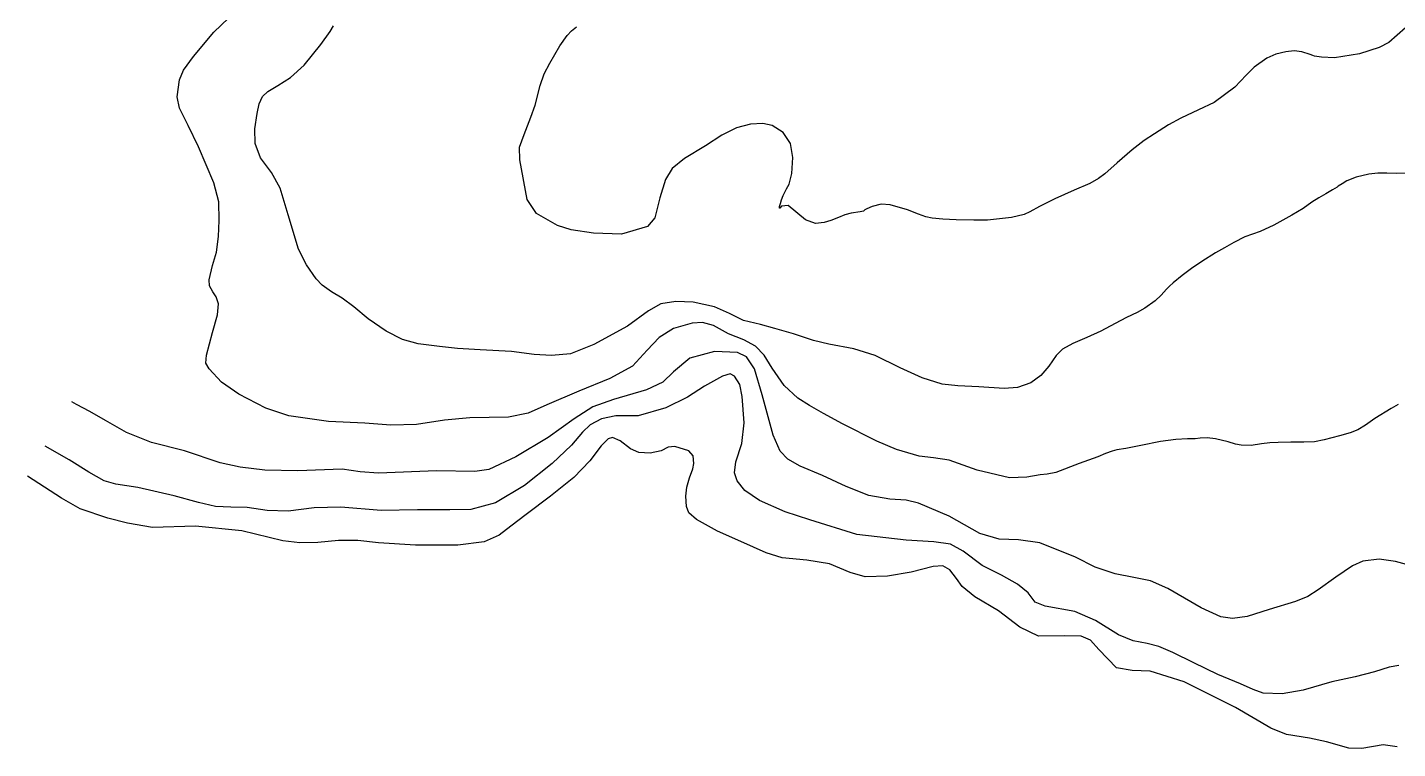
# Model space of a CAD drawing. Extents: x -717077 to -715000, y -984627 to -984000.
# Drawn here: x -717077 to -716541, y -984627 to -984345 of the extents above; entities that cross this region are included whole.
import ezdxf

# ---------------------------------------------------------------- set-up
doc = ezdxf.new("R2010")
doc.units = 0
doc.layers.add('contour_lines', color=1, linetype='CONTINUOUS')

msp = doc.modelspace()

# ---------------------------------------------------------------- linework, layer by layer
at = {"layer": 'contour_lines', "color": 1}
for p, q in [((-717003.997, -984346.801, 275), (-716998.32, -984341.334, 275)), ((-716958.497, -984346.528, 274), (-716957.222, -984344.341, 274)), ((-716864.089, -984346.313, 273), (-716862.126, -984344.763, 273)), ((-716537.802, -984345.188, 273), (-716544.253, -984350.847, 273)), ((-717011.941, -984356.392, 275), (-717003.997, -984346.801, 275)), ((-716962.132, -984351.659, 274), (-716958.497, -984346.528, 274)), ((-716868.62, -984352.16, 273), (-716865.785, -984348.103, 273)), ((-716865.785, -984348.103, 273), (-716864.089, -984346.313, 273)), ((-716544.253, -984350.847, 273), (-716548.015, -984352.871, 273)), ((-717015.941, -984361.758, 275), (-717011.941, -984356.392, 275)), ((-716968.634, -984359.694, 274), (-716962.132, -984351.659, 274)), ((-716872.621, -984358.929, 273), (-716868.62, -984352.16, 273)), ((-716588.475, -984355.463, 273), (-716592.011, -984356.986, 273)), ((-716584.643, -984354.468, 273), (-716588.475, -984355.463, 273)), ((-716581.297, -984354.097, 273), (-716584.643, -984354.468, 273)), ((-716578.324, -984354.533, 273), (-716581.297, -984354.097, 273)), ((-716575.05, -984355.581, 273), (-716578.324, -984354.533, 273)), ((-716574.044, -984356.01, 273), (-716575.05, -984355.581, 273)), ((-716573.422, -984356.196, 273), (-716574.044, -984356.01, 273)), ((-716570.633, -984356.585, 273), (-716573.422, -984356.196, 273)), ((-716565.574, -984356.828, 273), (-716570.633, -984356.585, 273)), ((-716555.787, -984355.289, 273), (-716565.574, -984356.828, 273)), ((-716548.015, -984352.871, 273), (-716555.787, -984355.289, 273)), ((-717017.488, -984365.425, 275), (-717015.941, -984361.758, 275)), ((-716974.034, -984364.61, 274), (-716968.634, -984359.694, 274)), ((-716874.843, -984363.195, 273), (-716872.621, -984358.929, 273)), ((-716596.988, -984360.476, 273), (-716600.088, -984363.689, 273)), ((-716592.011, -984356.986, 273), (-716596.988, -984360.476, 273)), ((-717018.34, -984372.116, 275), (-717017.488, -984365.425, 275)), ((-716978.946, -984367.696, 274), (-716974.034, -984364.61, 274)), ((-716876.386, -984367.673, 273), (-716874.843, -984363.195, 273)), ((-716600.088, -984363.689, 273), (-716604.598, -984368.389, 273)), ((-717017.537, -984376.513, 275), (-717018.34, -984372.116, 275)), ((-716986.279, -984374.856, 274), (-716985.047, -984372.022, 274)), ((-716985.047, -984372.022, 274), (-716982.955, -984370.073, 274)), ((-716982.955, -984370.073, 274), (-716978.946, -984367.696, 274)), ((-716878.369, -984375.336, 273), (-716876.386, -984367.673, 273)), ((-716604.598, -984368.389, 273), (-716612.596, -984374.301, 273)), ((-717014.052, -984383.345, 275), (-717017.537, -984376.513, 275)), ((-716987.027, -984378.665, 274), (-716986.279, -984374.856, 274)), ((-716879.974, -984380.109, 273), (-716878.369, -984375.336, 273)), ((-716618.737, -984377.27, 273), (-716625.684, -984380.447, 273)), ((-716612.596, -984374.301, 273), (-716618.737, -984377.27, 273)), ((-717010.012, -984391.709, 275), (-717014.052, -984383.345, 275)), ((-716988.013, -984384.62, 274), (-716987.027, -984378.665, 274)), ((-716882.68, -984386.92, 273), (-716879.974, -984380.109, 273)), ((-716794.021, -984382.829, 273), (-716799.59, -984384.31, 273)), ((-716789.269, -984382.502, 273), (-716794.021, -984382.829, 273)), ((-716785.629, -984383.401, 273), (-716789.269, -984382.502, 273)), ((-716781.297, -984386.138, 273), (-716785.629, -984383.401, 273)), ((-716630.558, -984383.096, 273), (-716635.941, -984386.536, 273)), ((-716625.684, -984380.447, 273), (-716630.558, -984383.096, 273)), ((-716987.917, -984390.419, 274), (-716988.013, -984384.62, 274)), ((-716884.401, -984391.813, 273), (-716882.68, -984386.92, 273)), ((-716805.259, -984387.107, 273), (-716811.64, -984391.281, 273)), ((-716799.59, -984384.31, 273), (-716805.259, -984387.107, 273)), ((-716778.439, -984390.386, 273), (-716781.297, -984386.138, 273)), ((-716635.941, -984386.536, 273), (-716640.011, -984389.261, 273)), ((-717004.021, -984405.78, 275), (-717010.012, -984391.709, 275)), ((-716985.774, -984395.954, 274), (-716987.917, -984390.419, 274)), ((-716884.315, -984396.716, 273), (-716884.401, -984391.813, 273)), ((-716811.64, -984391.281, 273), (-716819.944, -984396.256, 273)), ((-716777.513, -984395.8, 273), (-716778.439, -984390.386, 273)), ((-716644.762, -984392.918, 273), (-716650.57, -984397.935, 273)), ((-716640.011, -984389.261, 273), (-716644.762, -984392.918, 273)), ((-716981.475, -984401.745, 274), (-716985.774, -984395.954, 274)), ((-716881.401, -984412.327, 273), (-716884.315, -984396.716, 273)), ((-716819.944, -984396.256, 273), (-716824.648, -984400.176, 273)), ((-716777.878, -984402.131, 273), (-716777.513, -984395.8, 273)), ((-716650.57, -984397.935, 273), (-716655.463, -984402.192, 273)), ((-716978.043, -984407.849, 274), (-716981.475, -984401.745, 274)), ((-716827.37, -984404.43, 273), (-716829.578, -984411.57, 273)), ((-716824.648, -984400.176, 273), (-716827.37, -984404.43, 273)), ((-716778.907, -984406.291, 273), (-716777.878, -984402.131, 273)), ((-716657.931, -984404.104, 273), (-716661.344, -984405.964, 273)), ((-716655.463, -984402.192, 273), (-716657.931, -984404.104, 273)), ((-716557.087, -984403.499, 274), (-716560.662, -984405.008, 274)), ((-716552.145, -984402.4, 274), (-716557.087, -984403.499, 274)), ((-716548.626, -984402.039, 274), (-716552.145, -984402.4, 274)), ((-716545.114, -984401.962, 274), (-716548.626, -984402.039, 274)), ((-716541.416, -984402.059, 274), (-716545.114, -984401.962, 274)), ((-716536.842, -984402.035, 274), (-716541.416, -984402.059, 274)), ((-717002.125, -984413.211, 275), (-717004.021, -984405.78, 275)), ((-716974.997, -984418.288, 274), (-716978.043, -984407.849, 274)), ((-716781.237, -984410.697, 273), (-716779.914, -984408.149, 273)), ((-716779.914, -984408.149, 273), (-716778.907, -984406.291, 273)), ((-716667.447, -984408.622, 273), (-716674.946, -984412.053, 273)), ((-716661.344, -984405.964, 273), (-716667.447, -984408.622, 273)), ((-716568.98, -984410.007, 274), (-716571.724, -984411.572, 274)), ((-716566.389, -984408.497, 274), (-716568.98, -984410.007, 274)), ((-716564.553, -984407.409, 274), (-716566.389, -984408.497, 274)), ((-716564.053, -984407.056, 274), (-716564.553, -984407.409, 274)), ((-716562.548, -984406.101, 274), (-716564.053, -984407.056, 274)), ((-716560.662, -984405.008, 274), (-716562.548, -984406.101, 274)), ((-717001.93, -984420.515, 275), (-717002.125, -984413.211, 275)), ((-716877.799, -984417.792, 273), (-716881.401, -984412.327, 273)), ((-716829.578, -984411.57, 273), (-716831.481, -984419.513, 273)), ((-716782.738, -984415.722, 273), (-716782.685, -984414.981, 273)), ((-716782.6, -984415.72, 273), (-716782.738, -984415.722, 273)), ((-716782.685, -984414.981, 273), (-716782.352, -984413.806, 273)), ((-716781.885, -984414.838, 273), (-716782.6, -984415.72, 273)), ((-716782.352, -984413.806, 273), (-716781.874, -984412.349, 273)), ((-716779.372, -984414.687, 273), (-716781.885, -984414.838, 273)), ((-716781.874, -984412.349, 273), (-716781.237, -984410.697, 273)), ((-716772.551, -984420.27, 273), (-716779.372, -984414.687, 273)), ((-716746.46, -984414.98, 273), (-716748.54, -984415.868, 273)), ((-716742.914, -984414.102, 273), (-716746.46, -984414.98, 273)), ((-716739.397, -984414.303, 273), (-716742.914, -984414.102, 273)), ((-716732.614, -984416.276, 273), (-716739.397, -984414.303, 273)), ((-716680.992, -984414.971, 273), (-716684.808, -984417.086, 273)), ((-716674.946, -984412.053, 273), (-716680.992, -984414.971, 273)), ((-716574.365, -984413.352, 274), (-716577.848, -984415.803, 274)), ((-716571.724, -984411.572, 274), (-716574.365, -984413.352, 274)), ((-717002.208, -984426.736, 275), (-717001.93, -984420.515, 275)), ((-716970.862, -984431.677, 274), (-716974.997, -984418.288, 274)), ((-716869.631, -984422.398, 273), (-716877.799, -984417.792, 273)), ((-716831.481, -984419.513, 273), (-716834.381, -984422.818, 273)), ((-716768.679, -984421.683, 273), (-716772.551, -984420.27, 273)), ((-716762.645, -984420.532, 273), (-716765.211, -984421.277, 273)), ((-716759.621, -984419.348, 273), (-716762.645, -984420.532, 273)), ((-716757.107, -984418.302, 273), (-716759.621, -984419.348, 273)), ((-716754.718, -984417.648, 273), (-716757.107, -984418.302, 273)), ((-716751.187, -984417.079, 273), (-716754.718, -984417.648, 273)), ((-716749.894, -984416.781, 273), (-716751.187, -984417.079, 273)), ((-716749.276, -984416.376, 273), (-716749.894, -984416.781, 273)), ((-716748.54, -984415.868, 273), (-716749.276, -984416.376, 273)), ((-716728.28, -984418.056, 273), (-716732.614, -984416.276, 273)), ((-716725.504, -984419.094, 273), (-716728.28, -984418.056, 273)), ((-716722.962, -984419.592, 273), (-716725.504, -984419.094, 273)), ((-716718.799, -984419.919, 273), (-716722.962, -984419.592, 273)), ((-716713.645, -984420.216, 273), (-716718.799, -984419.919, 273)), ((-716706.629, -984420.409, 273), (-716713.645, -984420.216, 273)), ((-716701.362, -984420.341, 273), (-716706.629, -984420.409, 273)), ((-716691.967, -984419.331, 273), (-716701.362, -984420.341, 273)), ((-716686.925, -984418.099, 273), (-716691.967, -984419.331, 273)), ((-716684.808, -984417.086, 273), (-716686.925, -984418.099, 273)), ((-716582.202, -984418.385, 274), (-716589.353, -984422.291, 274)), ((-716577.848, -984415.803, 274), (-716582.202, -984418.385, 274)), ((-716864.276, -984424.1, 273), (-716869.631, -984422.398, 273)), ((-716855.458, -984425.512, 273), (-716864.276, -984424.1, 273)), ((-716844.503, -984425.806, 273), (-716855.458, -984425.512, 273)), ((-716834.381, -984422.818, 273), (-716844.503, -984425.806, 273)), ((-716765.211, -984421.277, 273), (-716768.679, -984421.683, 273)), ((-716594.591, -984424.841, 274), (-716600.699, -984426.946, 274)), ((-716589.353, -984422.291, 274), (-716594.591, -984424.841, 274)), ((-717002.941, -984432.937, 275), (-717002.208, -984426.736, 275)), ((-716967.819, -984437.872, 274), (-716970.862, -984431.677, 274)), ((-716608.55, -984431.139, 274), (-716612.124, -984433.128, 274)), ((-716604.934, -984429.141, 274), (-716608.55, -984431.139, 274)), ((-716600.699, -984426.946, 274), (-716604.934, -984429.141, 274)), ((-717004.499, -984438.084, 275), (-717002.941, -984432.937, 275)), ((-716617.517, -984436.525, 274), (-716621.491, -984439.214, 274)), ((-716612.124, -984433.128, 274), (-716617.517, -984436.525, 274)), ((-717005.876, -984443.709, 275), (-717004.499, -984438.084, 275)), ((-716964.015, -984443.289, 274), (-716967.819, -984437.872, 274)), ((-716625.107, -984442.037, 274), (-716628.623, -984444.895, 274)), ((-716621.491, -984439.214, 274), (-716625.107, -984442.037, 274)), ((-717005.788, -984446.001, 275), (-717005.876, -984443.709, 275)), ((-717004.415, -984448.422, 275), (-717005.788, -984446.001, 275)), ((-716961.589, -984445.853, 274), (-716964.015, -984443.289, 274)), ((-716957.996, -984448.332, 274), (-716961.589, -984445.853, 274)), ((-716631.257, -984447.321, 274), (-716633.379, -984449.733, 274)), ((-716630.13, -984446.14, 274), (-716631.257, -984447.321, 274)), ((-716628.623, -984444.895, 274), (-716630.13, -984446.14, 274)), ((-717003.147, -984450.292, 275), (-717004.415, -984448.422, 275)), ((-717002.157, -984453.117, 275), (-717003.147, -984450.292, 275)), ((-717002.564, -984457.398, 275), (-717002.157, -984453.117, 275)), ((-716953.828, -984450.897, 274), (-716957.996, -984448.332, 274)), ((-716949.305, -984454.302, 274), (-716953.828, -984450.897, 274)), ((-716829.168, -984453.055, 274), (-716833.914, -984455.792, 274)), ((-716823.316, -984452.134, 274), (-716829.168, -984453.055, 274)), ((-716816.475, -984452.423, 274), (-716823.316, -984452.134, 274)), ((-716808.099, -984454.28, 274), (-716816.475, -984452.423, 274)), ((-716635.663, -984451.872, 274), (-716639.775, -984454.824, 274)), ((-716633.379, -984449.733, 274), (-716635.663, -984451.872, 274)), ((-717004.584, -984464.341, 275), (-717002.564, -984457.398, 275)), ((-716943.629, -984458.979, 274), (-716949.305, -984454.302, 274)), ((-716833.914, -984455.792, 274), (-716842.188, -984461.806, 274)), ((-716802.324, -984456.813, 274), (-716808.099, -984454.28, 274)), ((-716796.754, -984459.634, 274), (-716802.324, -984456.813, 274)), ((-716646.927, -984458.488, 274), (-716651.326, -984460.783, 274)), ((-716642.784, -984456.501, 274), (-716646.927, -984458.488, 274)), ((-716639.775, -984454.824, 274), (-716642.784, -984456.501, 274)), ((-716936.589, -984463.717, 274), (-716943.629, -984458.979, 274)), ((-716930.184, -984466.978, 274), (-716936.589, -984463.717, 274)), ((-716842.188, -984461.806, 274), (-716855.421, -984468.966, 274)), ((-716824.127, -984462.772, 275), (-716829.771, -984466.318, 275)), ((-716816.882, -984460.643, 275), (-716824.127, -984462.772, 275)), ((-716812.855, -984460.392, 275), (-716816.882, -984460.643, 275)), ((-716808.492, -984461.57, 275), (-716812.855, -984460.392, 275)), ((-716802.729, -984464.776, 275), (-716808.492, -984461.57, 275)), ((-716790.208, -984461.237, 274), (-716796.754, -984459.634, 274)), ((-716784.56, -984462.682, 274), (-716790.208, -984461.237, 274)), ((-716777.233, -984464.863, 274), (-716784.56, -984462.682, 274)), ((-716657.042, -984463.792, 274), (-716662.397, -984466.216, 274)), ((-716651.326, -984460.783, 274), (-716657.042, -984463.792, 274)), ((-717006.855, -984473.229, 275), (-717004.584, -984464.341, 275)), ((-716924.04, -984468.687, 274), (-716930.184, -984466.978, 274)), ((-716915.77, -984469.752, 274), (-716924.04, -984468.687, 274)), ((-716855.421, -984468.966, 274), (-716864.544, -984472.59, 274)), ((-716829.771, -984466.318, 275), (-716834.499, -984471.245, 275)), ((-716796.703, -984467.202, 275), (-716802.729, -984464.776, 275)), ((-716792.12, -984469.643, 275), (-716796.703, -984467.202, 275)), ((-716769.408, -984467.466, 274), (-716777.233, -984464.863, 274)), ((-716763.47, -984468.869, 274), (-716769.408, -984467.466, 274)), ((-716753.676, -984470.685, 274), (-716763.47, -984468.869, 274)), ((-716667.999, -984468.558, 274), (-716671.931, -984470.844, 274)), ((-716662.397, -984466.216, 274), (-716667.999, -984468.558, 274)), ((-717007.116, -984476.281, 275), (-717006.855, -984473.229, 275)), ((-716908.647, -984470.503, 274), (-716915.77, -984469.752, 274)), ((-716899.871, -984471.018, 274), (-716908.647, -984470.503, 274)), ((-716887.538, -984471.725, 274), (-716899.871, -984471.018, 274)), ((-716878.729, -984472.876, 274), (-716887.538, -984471.725, 274)), ((-716871.876, -984473.36, 274), (-716878.729, -984472.876, 274)), ((-716864.544, -984472.59, 274), (-716871.876, -984473.36, 274)), ((-716834.499, -984471.245, 275), (-716840.285, -984477.51, 275)), ((-716817.855, -984474.39, 276), (-716824.186, -984479.656, 276)), ((-716808.086, -984471.688, 276), (-716817.855, -984474.39, 276)), ((-716799.092, -984472.164, 276), (-716808.086, -984471.688, 276)), ((-716795.56, -984473.844, 276), (-716799.092, -984472.164, 276)), ((-716792.514, -984478.483, 276), (-716795.56, -984473.844, 276)), ((-716788.653, -984473.204, 275), (-716792.12, -984469.643, 275)), ((-716785.603, -984478.207, 275), (-716788.653, -984473.204, 275)), ((-716745.287, -984473.31, 274), (-716753.676, -984470.685, 274)), ((-716735.526, -984478.105, 274), (-716745.287, -984473.31, 274)), ((-716674.416, -984473.328, 274), (-716677.292, -984477.429, 274)), ((-716671.931, -984470.844, 274), (-716674.416, -984473.328, 274)), ((-717005.872, -984478.533, 275), (-717007.116, -984476.281, 275)), ((-717001, -984483.671, 275), (-717005.872, -984478.533, 275)), ((-716840.285, -984477.51, 275), (-716849.081, -984482.318, 275)), ((-716824.186, -984479.656, 276), (-716828.331, -984483.747, 276)), ((-716789.462, -984488.686, 276), (-716792.514, -984478.483, 276)), ((-716780.863, -984485.007, 275), (-716785.603, -984478.207, 275)), ((-716726.906, -984482.053, 274), (-716735.526, -984478.105, 274)), ((-716677.292, -984477.429, 274), (-716680.403, -984481.178, 274)), ((-716994.284, -984488.375, 275), (-717001, -984483.671, 275)), ((-716849.081, -984482.318, 275), (-716861.249, -984487.236, 275)), ((-716828.331, -984483.747, 276), (-716834.78, -984486.781, 276)), ((-716812.115, -984485.243, 277), (-716818.654, -984489.541, 277)), ((-716804.999, -984481.338, 277), (-716812.115, -984485.243, 277)), ((-716802.023, -984480.53, 277), (-716804.999, -984481.338, 277)), ((-716800.28, -984481.418, 277), (-716802.023, -984480.53, 277)), ((-716798.191, -984484.603, 277), (-716800.28, -984481.418, 277)), ((-716797.284, -984489.323, 277), (-716798.191, -984484.603, 277)), ((-716775.547, -984489.983, 275), (-716780.863, -984485.007, 275)), ((-716719.029, -984484.479, 274), (-716726.906, -984482.053, 274)), ((-716712.888, -984485.177, 274), (-716719.029, -984484.479, 274)), ((-716704.756, -984485.551, 274), (-716712.888, -984485.177, 274)), ((-716684.383, -984484.026, 274), (-716689.546, -984485.815, 274)), ((-716680.403, -984481.178, 274), (-716684.383, -984484.026, 274)), ((-716983.708, -984493.925, 275), (-716994.284, -984488.375, 275)), ((-716861.249, -984487.236, 275), (-716873.713, -984492.573, 275)), ((-716847.677, -984490.545, 276), (-716855.695, -984493.415, 276)), ((-716834.78, -984486.781, 276), (-716847.677, -984490.545, 276)), ((-716818.654, -984489.541, 277), (-716827.208, -984493.734, 277)), ((-716796.594, -984499.694, 277), (-716797.284, -984489.323, 277)), ((-716785.179, -984504.425, 276), (-716789.462, -984488.686, 276)), ((-716770.914, -984492.791, 275), (-716775.547, -984489.983, 275)), ((-716694.746, -984486.201, 274), (-716704.756, -984485.551, 274)), ((-716689.546, -984485.815, 274), (-716694.746, -984486.201, 274)), ((-717057.824, -984492.447, 276), (-717059.568, -984491.469, 276)), ((-717052.525, -984495.225, 276), (-717057.824, -984492.447, 276)), ((-717046.478, -984498.755, 276), (-717052.525, -984495.225, 276)), ((-716974.675, -984496.92, 275), (-716983.708, -984493.925, 275)), ((-716881.037, -984495.832, 275), (-716888.729, -984497.357, 275)), ((-716873.713, -984492.573, 275), (-716881.037, -984495.832, 275)), ((-716855.695, -984493.415, 276), (-716863.078, -984498.126, 276)), ((-716827.208, -984493.734, 277), (-716837.995, -984496.928, 277)), ((-716765.463, -984495.966, 275), (-716770.914, -984492.791, 275)), ((-716758.075, -984499.978, 275), (-716765.463, -984495.966, 275)), ((-716543.336, -984494.012, 275), (-716549.81, -984497.986, 275)), ((-716540.656, -984492.444, 275), (-716543.336, -984494.012, 275)), ((-717038.179, -984503.407, 276), (-717046.478, -984498.755, 276)), ((-716959.19, -984499.068, 275), (-716974.675, -984496.92, 275)), ((-716945.016, -984499.784, 275), (-716959.19, -984499.068, 275)), ((-716934.804, -984500.544, 275), (-716945.016, -984499.784, 275)), ((-716924.715, -984500.237, 275), (-716934.804, -984500.544, 275)), ((-716913.767, -984498.593, 275), (-716924.715, -984500.237, 275)), ((-716903.925, -984497.729, 275), (-716913.767, -984498.593, 275)), ((-716888.729, -984497.357, 275), (-716903.925, -984497.729, 275)), ((-716863.078, -984498.126, 276), (-716873.205, -984505.411, 276)), ((-716856.787, -984500.399, 277), (-716859.796, -984503.227, 277)), ((-716852.317, -984498.067, 277), (-716856.787, -984500.399, 277)), ((-716846.737, -984496.943, 277), (-716852.317, -984498.067, 277)), ((-716837.995, -984496.928, 277), (-716846.737, -984496.943, 277)), ((-716797.457, -984507.766, 277), (-716796.594, -984499.694, 277)), ((-716744.653, -984506.846, 275), (-716758.075, -984499.978, 275)), ((-716553.409, -984500.58, 275), (-716556.377, -984502.366, 275)), ((-716549.81, -984497.986, 275), (-716553.409, -984500.58, 275)), ((-717028.486, -984507.338, 276), (-717038.179, -984503.407, 276)), ((-716873.205, -984505.411, 276), (-716885.898, -984512.931, 276)), ((-716859.796, -984503.227, 277), (-716864.091, -984508.358, 277)), ((-716849.764, -984505.827, 278), (-716852.477, -984508.658, 278)), ((-716848.109, -984505.402, 278), (-716849.764, -984505.827, 278)), ((-716845.06, -984506.733, 278), (-716848.109, -984505.402, 278)), ((-716840.955, -984509.79, 278), (-716845.06, -984506.733, 278)), ((-716782.462, -984510.769, 276), (-716785.179, -984504.425, 276)), ((-716736.871, -984510.026, 275), (-716744.653, -984506.846, 275)), ((-716627.575, -984506.174, 275), (-716633.596, -984506.937, 275)), ((-716623.1, -984505.954, 275), (-716627.575, -984506.174, 275)), ((-716620.891, -984505.955, 275), (-716623.1, -984505.954, 275)), ((-716620.061, -984505.89, 275), (-716620.891, -984505.955, 275)), ((-716618.171, -984505.649, 275), (-716620.061, -984505.89, 275)), ((-716615.405, -984505.51, 275), (-716618.171, -984505.649, 275)), ((-716612.164, -984505.827, 275), (-716615.405, -984505.51, 275)), ((-716607.161, -984507.049, 275), (-716612.164, -984505.827, 275)), ((-716569.656, -984506.295, 275), (-716573.376, -984507.022, 275)), ((-716563.596, -984504.725, 275), (-716569.656, -984506.295, 275)), ((-716559.461, -984503.526, 275), (-716563.596, -984504.725, 275)), ((-716556.377, -984502.366, 275), (-716559.461, -984503.526, 275)), ((-717060.618, -984514.165, 277), (-717070.041, -984508.823, 277)), ((-717015.55, -984510.532, 276), (-717028.486, -984507.338, 276)), ((-717001.594, -984515.288, 276), (-717015.55, -984510.532, 276)), ((-716864.091, -984508.358, 277), (-716871.601, -984515.547, 277)), ((-716852.477, -984508.658, 278), (-716856.92, -984514.531, 278)), ((-716837.698, -984511.217, 278), (-716840.955, -984509.79, 278)), ((-716833.339, -984511.533, 278), (-716837.698, -984511.217, 278)), ((-716828.995, -984510.566, 278), (-716833.339, -984511.533, 278)), ((-716826.244, -984509.209, 278), (-716828.995, -984510.566, 278)), ((-716823.697, -984508.871, 278), (-716826.244, -984509.209, 278)), ((-716818.185, -984510.536, 278), (-716823.697, -984508.871, 278)), ((-716816.554, -984512.604, 278), (-716818.185, -984510.536, 278)), ((-716799.797, -984514.922, 277), (-716797.457, -984507.766, 277)), ((-716779.5, -984513.796, 276), (-716782.462, -984510.769, 276)), ((-716728.07, -984512.694, 275), (-716736.871, -984510.026, 275)), ((-716655.171, -984511.647, 275), (-716658.181, -984512.925, 275)), ((-716652.582, -984510.685, 275), (-716655.171, -984511.647, 275)), ((-716650.749, -984510.239, 275), (-716652.582, -984510.685, 275)), ((-716647.192, -984509.608, 275), (-716650.749, -984510.239, 275)), ((-716641.317, -984508.466, 275), (-716647.192, -984509.608, 275)), ((-716633.596, -984506.937, 275), (-716641.317, -984508.466, 275)), ((-716604.327, -984507.936, 275), (-716607.161, -984507.049, 275)), ((-716602.075, -984508.394, 275), (-716604.327, -984507.936, 275)), ((-716598.203, -984508.444, 275), (-716602.075, -984508.394, 275)), ((-716594.105, -984507.907, 275), (-716598.203, -984508.444, 275)), ((-716590.789, -984507.436, 275), (-716594.105, -984507.907, 275)), ((-716587.586, -984507.29, 275), (-716590.789, -984507.436, 275)), ((-716582.59, -984507.208, 275), (-716587.586, -984507.29, 275)), ((-716577.573, -984507.228, 275), (-716582.59, -984507.208, 275)), ((-716573.376, -984507.022, 275), (-716577.573, -984507.228, 275)), ((-717052.984, -984518.933, 277), (-717060.618, -984514.165, 277)), ((-716993.683, -984516.996, 276), (-717001.594, -984515.288, 276)), ((-716984.152, -984518.11, 276), (-716993.683, -984516.996, 276)), ((-716885.898, -984512.931, 276), (-716896.409, -984517.869, 276)), ((-716871.601, -984515.547, 277), (-716882.479, -984524.173, 277)), ((-716856.92, -984514.531, 278), (-716863.17, -984521.025, 278)), ((-716816.676, -984517.671, 278), (-716816.281, -984515.533, 278)), ((-716816.281, -984515.533, 278), (-716816.554, -984512.604, 278)), ((-716800.274, -984519.233, 277), (-716799.797, -984514.922, 277)), ((-716774.563, -984516.531, 276), (-716779.5, -984513.796, 276)), ((-716765.923, -984520.19, 276), (-716774.563, -984516.531, 276)), ((-716722.473, -984513.291, 275), (-716728.07, -984512.694, 275)), ((-716716.296, -984514.262, 275), (-716722.473, -984513.291, 275)), ((-716705.406, -984518.107, 275), (-716716.296, -984514.262, 275)), ((-716665.443, -984515.589, 275), (-716674.63, -984519.011, 275)), ((-716658.181, -984512.925, 275), (-716665.443, -984515.589, 275)), ((-717063.703, -984529.149, 278), (-717076.988, -984520.49, 278)), ((-717046.97, -984522.336, 277), (-717052.984, -984518.933, 277)), ((-717042.336, -984523.651, 277), (-717046.97, -984522.336, 277)), ((-716971.222, -984518.384, 276), (-716984.152, -984518.11, 276)), ((-716953.874, -984517.801, 276), (-716971.222, -984518.384, 276)), ((-716946.769, -984518.735, 276), (-716953.874, -984517.801, 276)), ((-716939.585, -984519.384, 276), (-716946.769, -984518.735, 276)), ((-716916.92, -984518.398, 276), (-716939.585, -984519.384, 276)), ((-716901.951, -984518.614, 276), (-716916.92, -984518.398, 276)), ((-716896.409, -984517.869, 276), (-716901.951, -984518.614, 276)), ((-716863.17, -984521.025, 278), (-716872.362, -984528.326, 278)), ((-716818.916, -984524.758, 278), (-716817.941, -984521.102, 278)), ((-716817.941, -984521.102, 278), (-716816.676, -984517.671, 278)), ((-716799.256, -984522.35, 277), (-716800.274, -984519.233, 277)), ((-716796.25, -984526.096, 277), (-716799.256, -984522.35, 277)), ((-716756.561, -984524.589, 276), (-716765.923, -984520.19, 276)), ((-716692.718, -984521.103, 275), (-716705.406, -984518.107, 275)), ((-716685.948, -984520.909, 275), (-716692.718, -984521.103, 275)), ((-716680.661, -984519.949, 275), (-716685.948, -984520.909, 275)), ((-716677.93, -984519.731, 275), (-716680.661, -984519.949, 275)), ((-716674.63, -984519.011, 275), (-716677.93, -984519.731, 275)), ((-717033.738, -984524.943, 277), (-717042.336, -984523.651, 277)), ((-717019.586, -984528.183, 277), (-717033.738, -984524.943, 277)), ((-717010.09, -984530.833, 277), (-717019.586, -984528.183, 277)), ((-716882.479, -984524.173, 277), (-716893.89, -984530.974, 277)), ((-716819.322, -984528.375, 278), (-716818.916, -984524.758, 278)), ((-716790.585, -984530.048, 277), (-716796.25, -984526.096, 277)), ((-716747.716, -984528.014, 276), (-716756.561, -984524.589, 276)), ((-716739.553, -984529.441, 276), (-716747.716, -984528.014, 276)), ((-717056.313, -984533.329, 278), (-717063.703, -984529.149, 278)), ((-717045.529, -984536.884, 278), (-717056.313, -984533.329, 278)), ((-717003.402, -984532.348, 277), (-717010.09, -984530.833, 277)), ((-716997.371, -984532.576, 277), (-717003.402, -984532.348, 277)), ((-716990.995, -984532.792, 277), (-716997.371, -984532.576, 277)), ((-716983.141, -984533.922, 277), (-716990.995, -984532.792, 277)), ((-716964.769, -984532.858, 277), (-716974.961, -984534.195, 277)), ((-716954.396, -984532.652, 277), (-716964.769, -984532.858, 277)), ((-716938.536, -984533.969, 277), (-716954.396, -984532.652, 277)), ((-716903.492, -984533.518, 277), (-716911.649, -984533.678, 277)), ((-716893.89, -984530.974, 277), (-716903.492, -984533.518, 277)), ((-716872.362, -984528.326, 278), (-716881.874, -984535.434, 278)), ((-716819.095, -984532.396, 278), (-716819.322, -984528.375, 278)), ((-716818.247, -984534.789, 278), (-716819.095, -984532.396, 278)), ((-716780.506, -984534.394, 277), (-716790.585, -984530.048, 277)), ((-716733.197, -984529.903, 276), (-716739.553, -984529.441, 276)), ((-716728.272, -984531.007, 276), (-716733.197, -984529.903, 276)), ((-716716.332, -984536.137, 276), (-716728.272, -984531.007, 276)), ((-717037.851, -984538.94, 278), (-717045.529, -984536.884, 278)), ((-717027.996, -984540.6, 278), (-717037.851, -984538.94, 278)), ((-716974.961, -984534.195, 277), (-716983.141, -984533.922, 277)), ((-716924.338, -984533.707, 277), (-716938.536, -984533.969, 277)), ((-716911.649, -984533.678, 277), (-716924.338, -984533.707, 277)), ((-716881.874, -984535.434, 278), (-716887.889, -984540.1, 278)), ((-716815.193, -984537.5, 278), (-716818.247, -984534.789, 278)), ((-716807.001, -984542.022, 278), (-716815.193, -984537.5, 278)), ((-716770.878, -984537.547, 277), (-716780.506, -984534.394, 277)), ((-716752.433, -984543.324, 277), (-716770.878, -984537.547, 277)), ((-716704.365, -984542.877, 276), (-716716.332, -984536.137, 276)), ((-717011.255, -984540.028, 278), (-717027.996, -984540.6, 278)), ((-716993.074, -984541.927, 278), (-717011.255, -984540.028, 278)), ((-716977.096, -984545.735, 278), (-716993.074, -984541.927, 278)), ((-716892.384, -984543.567, 278), (-716898.301, -984546.219, 278)), ((-716887.889, -984540.1, 278), (-716892.384, -984543.567, 278)), ((-716797.791, -984546.026, 278), (-716807.001, -984542.022, 278)), ((-716733.149, -984545.482, 277), (-716752.433, -984543.324, 277)), ((-716696.791, -984545.191, 276), (-716704.365, -984542.877, 276)), ((-716970.343, -984546.573, 278), (-716977.096, -984545.735, 278)), ((-716963.292, -984546.423, 278), (-716970.343, -984546.573, 278)), ((-716955.261, -984545.609, 278), (-716963.292, -984546.423, 278)), ((-716947.743, -984545.719, 278), (-716955.261, -984545.609, 278)), ((-716939.617, -984546.604, 278), (-716947.743, -984545.719, 278)), ((-716925.097, -984547.458, 278), (-716939.617, -984546.604, 278)), ((-716908.579, -984547.475, 278), (-716925.097, -984547.458, 278)), ((-716898.301, -984546.219, 278), (-716908.579, -984547.475, 278)), ((-716787.943, -984550.483, 278), (-716797.791, -984546.026, 278)), ((-716722.329, -984546.116, 277), (-716733.149, -984545.482, 277)), ((-716715.861, -984547.138, 277), (-716722.329, -984546.116, 277)), ((-716710.843, -984549.831, 277), (-716715.861, -984547.138, 277)), ((-716689.18, -984545.386, 276), (-716696.791, -984545.191, 276)), ((-716680.834, -984546.557, 276), (-716689.18, -984545.386, 276)), ((-716666.878, -984552.169, 276), (-716680.834, -984546.557, 276)), ((-716781.686, -984552.421, 278), (-716787.943, -984550.483, 278)), ((-716772.018, -984553.391, 278), (-716781.686, -984552.421, 278)), ((-716763.195, -984554.724, 278), (-716772.018, -984553.391, 278)), ((-716755.029, -984558.166, 278), (-716763.195, -984554.724, 278)), ((-716703.365, -984555.402, 277), (-716710.843, -984549.831, 277)), ((-716659.14, -984556.054, 276), (-716666.878, -984552.169, 276)), ((-716554.435, -984553.712, 276), (-716558.522, -984555.532, 276)), ((-716548.028, -984552.975, 276), (-716554.435, -984553.712, 276)), ((-716541.625, -984553.854, 276), (-716548.028, -984552.975, 276)), ((-716533.615, -984556.04, 276), (-716541.625, -984553.854, 276)), ((-716749.192, -984559.842, 278), (-716755.029, -984558.166, 278)), ((-716740.451, -984559.576, 278), (-716749.192, -984559.842, 278)), ((-716731.203, -984558.082, 278), (-716740.451, -984559.576, 278)), ((-716722.627, -984555.884, 278), (-716731.203, -984558.082, 278)), ((-716718.815, -984555.599, 278), (-716722.627, -984555.884, 278)), ((-716716.011, -984557.105, 278), (-716718.815, -984555.599, 278)), ((-716713.416, -984560.55, 278), (-716716.011, -984557.105, 278)), ((-716695.801, -984559.196, 277), (-716703.365, -984555.402, 277)), ((-716689.531, -984562.743, 277), (-716695.801, -984559.196, 277)), ((-716651.348, -984558.726, 276), (-716659.14, -984556.054, 276)), ((-716644.022, -984560.109, 276), (-716651.348, -984558.726, 276)), ((-716637.577, -984561.487, 276), (-716644.022, -984560.109, 276)), ((-716565.066, -984560.049, 276), (-716571.984, -984564.93, 276)), ((-716558.522, -984555.532, 276), (-716565.066, -984560.049, 276)), ((-716711.233, -984563.636, 278), (-716713.416, -984560.55, 278)), ((-716706.252, -984567.748, 278), (-716711.233, -984563.636, 278)), ((-716685.43, -984566.169, 277), (-716689.531, -984562.743, 277)), ((-716630.818, -984564.401, 276), (-716637.577, -984561.487, 276)), ((-716617.719, -984571.978, 276), (-716630.818, -984564.401, 276)), ((-716571.984, -984564.93, 276), (-716575.989, -984567.547, 276)), ((-716697.068, -984573.1, 278), (-716706.252, -984567.748, 278)), ((-716682.732, -984569.712, 277), (-716685.43, -984566.169, 277)), ((-716678.745, -984571.368, 277), (-716682.732, -984569.712, 277)), ((-716580.788, -984569.567, 276), (-716591.057, -984572.702, 276)), ((-716575.989, -984567.547, 276), (-716580.788, -984569.567, 276)), ((-716688.708, -984579.512, 278), (-716697.068, -984573.1, 278)), ((-716667.182, -984573.368, 277), (-716678.745, -984571.368, 277)), ((-716659.071, -984576.889, 277), (-716667.182, -984573.368, 277)), ((-716609.975, -984575.469, 276), (-716617.719, -984571.978, 276)), ((-716605.523, -984576.162, 276), (-716609.975, -984575.469, 276)), ((-716599.76, -984575.402, 276), (-716605.523, -984576.162, 276)), ((-716591.057, -984572.702, 276), (-716599.76, -984575.402, 276)), ((-716681.403, -984583.096, 278), (-716688.708, -984579.512, 278)), ((-716650.049, -984582.561, 277), (-716659.071, -984576.889, 277)), ((-716671.064, -984582.936, 278), (-716681.403, -984583.096, 278)), ((-716664.702, -984583.136, 278), (-716671.064, -984582.936, 278)), ((-716661.023, -984584.583, 278), (-716664.702, -984583.136, 278)), ((-716657.814, -984588.3, 278), (-716661.023, -984584.583, 278)), ((-716644.305, -984584.861, 277), (-716650.049, -984582.561, 277)), ((-716638.827, -984585.885, 277), (-716644.305, -984584.861, 277)), ((-716634.292, -984587.15, 277), (-716638.827, -984585.885, 277)), ((-716628.81, -984589.403, 277), (-716634.292, -984587.15, 277)), ((-716650.797, -984595.407, 278), (-716657.814, -984588.3, 278)), ((-716620.616, -984593.552, 277), (-716628.81, -984589.403, 277)), ((-716644.732, -984596.527, 278), (-716650.797, -984595.407, 278)), ((-716637.647, -984596.811, 278), (-716644.732, -984596.527, 278)), ((-716624.391, -984600.936, 278), (-716637.647, -984596.811, 278)), ((-716611.235, -984598.087, 277), (-716620.616, -984593.552, 277)), ((-716549.895, -984596.991, 277), (-716557.491, -984598.964, 277)), ((-716544.152, -984595.176, 277), (-716549.895, -984596.991, 277)), ((-716540.319, -984594.581, 277), (-716544.152, -984595.176, 277)), ((-716604.309, -984610.908, 278), (-716624.391, -984600.936, 278)), ((-716602.357, -984601.741, 277), (-716611.235, -984598.087, 277)), ((-716597.418, -984603.922, 277), (-716602.357, -984601.741, 277)), ((-716566.574, -984600.973, 277), (-716577.816, -984604.194, 277)), ((-716557.491, -984598.964, 277), (-716566.574, -984600.973, 277)), ((-716593.401, -984605.397, 277), (-716597.418, -984603.922, 277)), ((-716585.98, -984605.639, 277), (-716593.401, -984605.397, 277)), ((-716577.816, -984604.194, 277), (-716585.98, -984605.639, 277)), ((-716590.423, -984619.04, 278), (-716604.309, -984610.908, 278)), ((-716584.317, -984621.529, 278), (-716590.423, -984619.04, 278)), ((-716575.317, -984622.909, 278), (-716584.317, -984621.529, 278)), ((-716568.619, -984624.457, 278), (-716575.317, -984622.909, 278)), ((-716559.986, -984626.88, 278), (-716568.619, -984624.457, 278)), ((-716554.855, -984627.042, 278), (-716559.986, -984626.88, 278)), ((-716546.555, -984625.533, 278), (-716554.855, -984627.042, 278)), ((-716541.071, -984626.392, 278), (-716546.555, -984625.533, 278))]:
    msp.add_line(p, q, dxfattribs=at)

doc.saveas('drawing.dxf')
